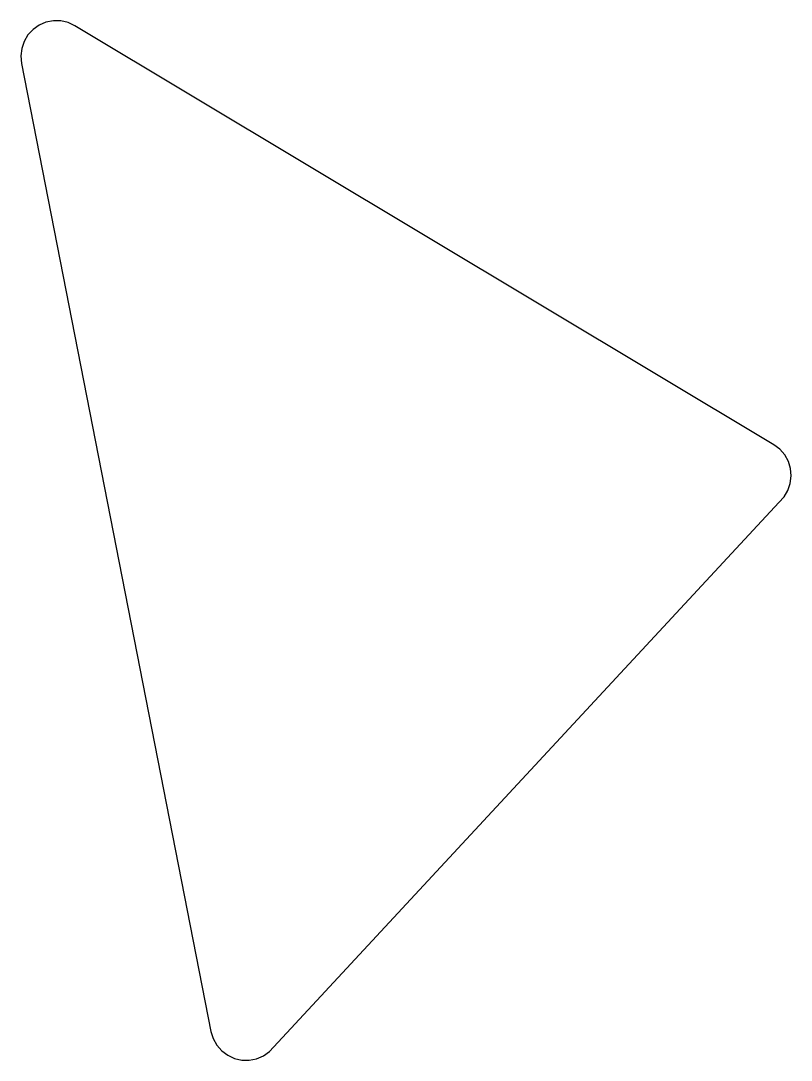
# Model space of a CAD drawing. Header units: metres. Extents: x -31 to 76, y -5 to 140.
import ezdxf

# ---------------------------------------------------------------- set-up
doc = ezdxf.new("R2010")
doc.units = ezdxf.units.M

msp = doc.modelspace()

# ---------------------------------------------------------------- linework, layer by layer
for p, q in [((-28.9348, 139.667), (-29.7896, 139.065)), ((-27.9736, 140.078), (-28.9348, 139.667)), ((-26.948, 140.28), (-27.9736, 140.078)), ((-25.9028, 140.264), (-26.948, 140.28)), ((-24.8838, 140.032), (-25.9028, 140.264)), ((-23.9353, 139.592), (-24.8838, 140.032)), ((73.7781, 81.0362), (-23.9353, 139.592)), ((-30.5005, 138.299), (-31.0367, 137.402)), ((-29.7896, 139.065), (-30.5005, 138.299)), ((-31.0367, 137.402), (-31.3746, 136.413)), ((-31.3746, 136.413), (-31.4994, 135.375)), ((-31.4994, 135.375), (-31.4058, 134.334)), ((-31.4058, 134.334), (-4.90578, -0.96608)), ((74.6144, 80.4092), (73.7781, 81.0362)), ((75.3021, 79.622), (74.6144, 80.4092)), ((75.8111, 78.709), (75.3021, 79.622)), ((76.1192, 77.7102), (75.8111, 78.709)), ((76.2129, 76.6691), (76.1192, 77.7102)), ((75.7501, 74.6421), (76.088, 75.6313)), ((76.088, 75.6313), (76.2129, 76.6691)), ((75.214, 73.7448), (75.7501, 74.6421)), ((3.28955, -3.76547), (74.503, 72.9786)), ((74.503, 72.9786), (75.214, 73.7448)), ((-4.90578, -0.96608), (-4.5977, -1.96495)), ((-4.5977, -1.96495), (-4.0887, -2.87793)), ((-4.0887, -2.87793), (-3.40099, -3.66513)), ((-3.40099, -3.66513), (-2.56465, -4.29214)), ((-2.56465, -4.29214), (-1.61623, -4.73157)), ((2.43477, -4.36713), (3.28955, -3.76547)), ((-1.61623, -4.73157), (-0.597137, -4.9642)), ((-0.597137, -4.9642), (0.447998, -4.97987)), ((0.447998, -4.97987), (1.47359, -4.77791)), ((1.47359, -4.77791), (2.43477, -4.36713))]:
    msp.add_line(p, q)

doc.saveas('drawing.dxf')
